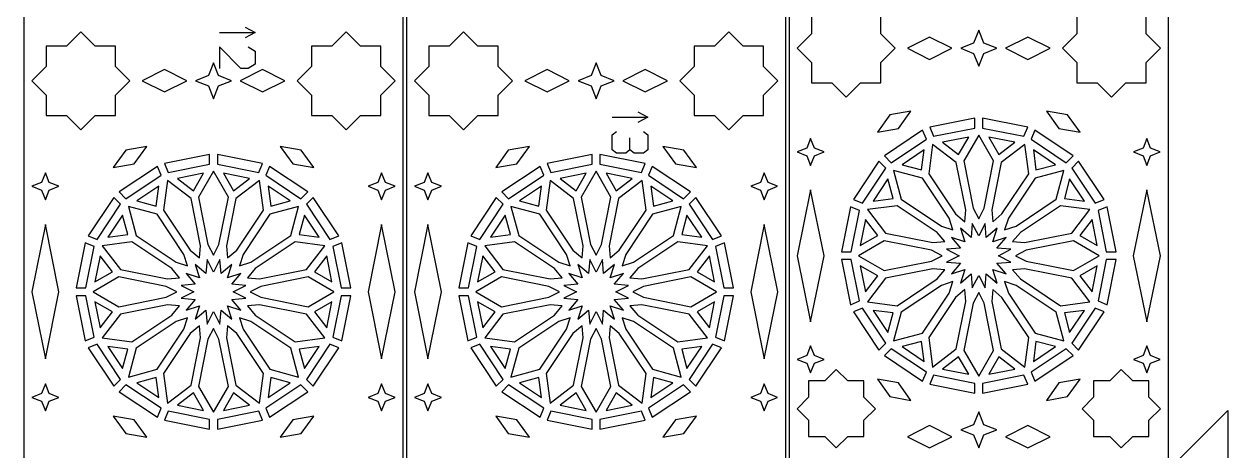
# Model space of a CAD drawing. Header units: millimetres. Extents: x 5 to 1213, y 27 to 2435.
# Drawn here: x 5 to 1213, y 1217 to 1645 of the extents above; entities that cross this region are included whole.
import ezdxf

# ---------------------------------------------------------------- set-up
doc = ezdxf.new("R2010")
doc.units = ezdxf.units.MM
doc.layers.add('CUT', color=1, linetype='CONTINUOUS')
doc.layers.add('ENGRAVE', color=5, linetype='CONTINUOUS')

msp = doc.modelspace()

# ---------------------------------------------------------------- linework, layer by layer
at = {"layer": 'CUT'}
for points in [[(385.16, 2434.99), (385.16, 741.507), (5.01, 741.507), (5.01, 2434.99)], [(769.16, 2434.99), (769.16, 339.734), (389.01, 719.884), (389.01, 2434.99)], [(1153.16, 2434.99), (1153.16, 1204.734), (773.01, 1204.734), (773.01, 2054.84)], [(844.326, 1586.06), (864.682, 1586.06), (864.682, 1606.416), (879.075, 1620.809), (864.682, 1635.202), (864.682, 1655.558), (844.326, 1655.558), (829.933, 1669.951), (815.54, 1655.558), (795.184, 1655.558), (795.184, 1635.202), (780.791, 1620.809), (795.184, 1606.416), (795.184, 1586.06), (815.54, 1586.06), (829.933, 1571.667)], [(1110.63, 1586.06), (1130.986, 1586.06), (1130.986, 1606.416), (1145.379, 1620.809), (1130.986, 1635.202), (1130.986, 1655.558), (1110.63, 1655.558), (1096.237, 1669.951), (1081.844, 1655.558), (1061.488, 1655.558), (1061.488, 1635.202), (1047.095, 1620.809), (1061.488, 1606.416), (1061.488, 1586.06), (1081.844, 1586.06), (1096.237, 1571.667)], [(76.326, 1553.5), (96.682, 1553.5), (96.682, 1573.855), (111.075, 1588.248), (96.682, 1602.642), (96.682, 1622.997), (76.326, 1622.997), (61.933, 1637.39), (47.54, 1622.997), (27.184, 1622.997), (27.184, 1602.642), (12.791, 1588.248), (27.184, 1573.855), (27.184, 1553.5), (47.54, 1553.5), (61.933, 1539.106)], [(342.63, 1553.5), (362.986, 1553.5), (362.986, 1573.855), (377.379, 1588.248), (362.986, 1602.642), (362.986, 1622.997), (342.63, 1622.997), (328.237, 1637.39), (313.844, 1622.997), (293.488, 1622.997), (293.488, 1602.642), (279.095, 1588.248), (293.488, 1573.855), (293.488, 1553.5), (313.844, 1553.5), (328.237, 1539.106)], [(445.933, 1637.39), (431.54, 1622.997), (411.184, 1622.997), (411.184, 1602.642), (396.791, 1588.248), (411.184, 1573.855), (411.184, 1553.5), (431.54, 1553.5), (445.933, 1539.106), (460.326, 1553.5), (480.682, 1553.5), (480.682, 1573.855), (495.075, 1588.248), (480.682, 1602.642), (480.682, 1622.997), (460.326, 1622.997)], [(712.237, 1637.39), (697.844, 1622.997), (677.488, 1622.997), (677.488, 1602.642), (663.095, 1588.248), (677.488, 1573.855), (677.488, 1553.5), (697.844, 1553.5), (712.237, 1539.106), (726.63, 1553.5), (746.986, 1553.5), (746.986, 1573.855), (761.379, 1588.248), (746.986, 1602.642), (746.986, 1622.997), (726.63, 1622.997)], [(891.479, 1620.809), (913.837, 1609.63), (936.195, 1620.809), (913.837, 1631.988)], [(968.186, 1615.708), (981.121, 1620.809), (968.186, 1625.91), (963.085, 1638.845), (957.984, 1625.91), (945.049, 1620.809), (957.984, 1615.708), (963.085, 1602.773)], [(989.975, 1620.809), (1012.333, 1609.63), (1034.691, 1620.809), (1012.333, 1631.988)], [(123.479, 1588.248), (145.837, 1577.069), (168.195, 1588.248), (145.837, 1599.428)], [(200.186, 1583.147), (213.121, 1588.248), (200.186, 1593.349), (195.085, 1606.284), (189.984, 1593.349), (177.049, 1588.248), (189.984, 1583.147), (195.085, 1570.212)], [(221.975, 1588.248), (244.333, 1577.069), (266.691, 1588.248), (244.333, 1599.428)], [(529.837, 1577.069), (552.195, 1588.248), (529.837, 1599.428), (507.479, 1588.248)], [(579.085, 1606.284), (573.984, 1593.349), (561.049, 1588.248), (573.984, 1583.147), (579.085, 1570.212), (584.186, 1583.147), (597.121, 1588.248), (584.186, 1593.349)], [(628.333, 1577.069), (650.691, 1588.248), (628.333, 1599.428), (605.975, 1588.248)], [(895.001, 1557.852), (873.864, 1554.118), (861.405, 1536.641), (882.542, 1540.374)], [(959.21, 1550.586), (913.94, 1541.581), (917.668, 1532.582), (959.21, 1540.844)], [(1012.23, 1541.581), (966.96, 1550.586), (966.96, 1540.844), (1008.502, 1532.582)], [(1064.765, 1536.641), (1052.306, 1554.118), (1031.169, 1557.852), (1043.628, 1540.374)], [(875.29, 1506.084), (910.508, 1529.616), (906.78, 1538.615), (868.403, 1512.971)], [(1057.767, 1512.971), (1019.39, 1538.615), (1015.662, 1529.616), (1050.88, 1506.084)], [(798.176, 1512.998), (807.841, 1516.809), (798.176, 1520.62), (794.365, 1530.284), (790.554, 1520.62), (780.889, 1516.809), (790.554, 1512.998), (794.365, 1503.333)], [(949.978, 1458.837), (940.546, 1506.256), (916.844, 1524.442), (912.945, 1494.823), (939.807, 1454.622), (949.005, 1446.802)], [(953.023, 1531.712), (926.879, 1526.512), (942.916, 1514.206)], [(968.59, 1460.348), (978.023, 1507.768), (963.085, 1533.64), (948.147, 1507.768), (957.58, 1460.348), (963.085, 1449.602)], [(999.291, 1526.512), (973.147, 1531.712), (983.254, 1514.206)], [(986.363, 1454.622), (1013.225, 1494.823), (1009.326, 1524.442), (985.624, 1506.256), (976.192, 1458.837), (977.165, 1446.802)], [(1135.616, 1512.998), (1145.281, 1516.809), (1135.616, 1520.62), (1131.805, 1530.284), (1127.994, 1520.62), (1118.329, 1516.809), (1127.994, 1512.998), (1131.805, 1503.333)], [(128.143, 1522.156), (106.978, 1518.588), (94.381, 1501.208), (115.547, 1504.777)], [(191.21, 1514.359), (145.94, 1505.353), (149.668, 1496.355), (191.21, 1504.618)], [(244.23, 1505.353), (198.96, 1514.359), (198.96, 1504.618), (240.502, 1496.355)], [(295.789, 1501.208), (283.192, 1518.588), (262.027, 1522.156), (274.623, 1504.777)], [(499.547, 1504.777), (512.143, 1522.156), (490.978, 1518.588), (478.381, 1501.208)], [(575.21, 1514.359), (529.94, 1505.353), (533.668, 1496.355), (575.21, 1504.618)], [(628.23, 1505.353), (582.96, 1514.359), (582.96, 1504.618), (624.502, 1496.355)], [(658.623, 1504.777), (679.789, 1501.208), (667.192, 1518.588), (646.027, 1522.156)], [(908.287, 1518.811), (886.122, 1504.002), (905.648, 1498.77)], [(1017.883, 1518.811), (1020.522, 1498.77), (1040.048, 1504.002)], [(107.29, 1469.857), (142.508, 1493.388), (138.78, 1502.388), (100.403, 1476.744)], [(289.767, 1476.744), (251.39, 1502.388), (247.662, 1493.388), (282.88, 1469.857)], [(522.78, 1502.388), (484.403, 1476.744), (491.29, 1469.857), (526.508, 1493.388)], [(673.767, 1476.744), (635.39, 1502.388), (631.662, 1493.388), (666.88, 1469.857)], [(846.278, 1465.386), (869.809, 1500.604), (862.923, 1507.491), (837.279, 1469.114)], [(933.363, 1450.317), (906.501, 1490.518), (877.644, 1498.25), (885.376, 1469.393), (925.577, 1442.531), (937.068, 1438.826)], [(1000.593, 1442.531), (1040.794, 1469.393), (1048.526, 1498.25), (1019.669, 1490.518), (992.807, 1450.317), (989.102, 1438.826)], [(1088.891, 1469.114), (1063.247, 1507.491), (1056.361, 1500.604), (1079.892, 1465.386)], [(30.176, 1478.604), (39.841, 1482.415), (30.176, 1486.226), (26.365, 1495.891), (22.554, 1486.226), (12.889, 1482.415), (22.554, 1478.604), (26.365, 1468.939)], [(181.978, 1422.609), (172.546, 1470.029), (148.844, 1488.215), (144.945, 1458.596), (171.807, 1418.395), (181.005, 1410.575)], [(185.023, 1495.485), (158.879, 1490.285), (174.916, 1477.979)], [(200.59, 1424.121), (210.023, 1471.54), (195.085, 1497.413), (180.147, 1471.54), (189.58, 1424.121), (195.085, 1413.375)], [(231.291, 1490.285), (205.147, 1495.485), (215.254, 1477.979)], [(218.363, 1418.395), (245.225, 1458.596), (241.326, 1488.215), (217.624, 1470.029), (208.192, 1422.609), (209.165, 1410.575)], [(367.616, 1478.604), (377.281, 1482.415), (367.616, 1486.226), (363.805, 1495.891), (359.994, 1486.226), (350.329, 1482.415), (359.994, 1478.604), (363.805, 1468.939)], [(410.365, 1495.891), (406.554, 1486.226), (396.889, 1482.415), (406.554, 1478.604), (410.365, 1468.939), (414.176, 1478.604), (423.841, 1482.415), (414.176, 1486.226)], [(565.005, 1410.575), (565.978, 1422.609), (556.546, 1470.029), (532.844, 1488.215), (528.945, 1458.596), (555.807, 1418.395)], [(542.879, 1490.285), (558.916, 1477.979), (569.023, 1495.485)], [(579.085, 1413.375), (584.59, 1424.121), (594.023, 1471.54), (579.085, 1497.413), (564.147, 1471.54), (573.58, 1424.121)], [(589.147, 1495.485), (599.254, 1477.979), (615.291, 1490.285)], [(593.165, 1410.575), (602.363, 1418.395), (629.225, 1458.596), (625.326, 1488.215), (601.624, 1470.029), (592.192, 1422.609)], [(747.805, 1495.891), (743.994, 1486.226), (734.329, 1482.415), (743.994, 1478.604), (747.805, 1468.939), (751.616, 1478.604), (761.281, 1482.415), (751.616, 1486.226)], [(871.892, 1489.772), (857.083, 1467.607), (877.124, 1470.246)], [(1054.278, 1489.772), (1049.046, 1470.246), (1069.087, 1467.607)], [(140.287, 1482.584), (118.122, 1467.774), (137.648, 1462.543)], [(249.883, 1482.584), (252.522, 1462.543), (272.048, 1467.774)], [(502.122, 1467.774), (521.648, 1462.543), (524.287, 1482.584)], [(633.883, 1482.584), (636.522, 1462.543), (656.048, 1467.774)], [(794.365, 1346.621), (807.968, 1412.809), (794.365, 1478.996), (780.762, 1412.809)], [(1131.805, 1346.621), (1145.408, 1412.809), (1131.805, 1478.996), (1118.202, 1412.809)], [(78.278, 1429.159), (101.809, 1464.376), (94.923, 1471.264), (69.279, 1432.886)], [(165.363, 1414.09), (138.501, 1454.29), (109.644, 1462.022), (117.376, 1433.166), (157.577, 1406.304), (169.068, 1402.599)], [(232.593, 1406.304), (272.794, 1433.166), (280.526, 1462.022), (251.669, 1454.29), (224.807, 1414.09), (221.102, 1402.599)], [(320.891, 1432.886), (295.247, 1471.264), (288.361, 1464.376), (311.892, 1429.159)], [(478.923, 1471.264), (453.279, 1432.886), (462.278, 1429.159), (485.809, 1464.376)], [(553.068, 1402.599), (549.363, 1414.09), (522.501, 1454.29), (493.644, 1462.022), (501.376, 1433.166), (541.577, 1406.304)], [(605.102, 1402.599), (616.593, 1406.304), (656.794, 1433.166), (664.526, 1462.022), (635.669, 1454.29), (608.807, 1414.09)], [(704.891, 1432.886), (679.247, 1471.264), (672.361, 1464.376), (695.892, 1429.159)], [(835.049, 1416.684), (843.312, 1458.226), (834.313, 1461.954), (825.308, 1416.684)], [(921.272, 1436.087), (881.071, 1462.949), (851.452, 1459.05), (869.638, 1435.348), (917.057, 1425.916), (929.092, 1426.889)], [(1009.113, 1425.916), (1056.532, 1435.348), (1074.718, 1459.05), (1045.099, 1462.949), (1004.898, 1436.087), (997.078, 1426.889)], [(1100.862, 1416.684), (1091.857, 1461.954), (1082.858, 1458.226), (1091.121, 1416.684)], [(103.892, 1453.544), (89.083, 1431.38), (109.124, 1434.018)], [(286.278, 1453.544), (281.046, 1434.018), (301.087, 1431.38)], [(473.083, 1431.38), (493.124, 1434.018), (487.892, 1453.544)], [(670.278, 1453.544), (665.046, 1434.018), (685.087, 1431.38)], [(26.365, 1309.227), (39.968, 1376.582), (26.365, 1443.936), (12.762, 1376.582)], [(363.805, 1309.227), (377.408, 1376.582), (363.805, 1443.936), (350.202, 1376.582)], [(396.762, 1376.582), (410.365, 1309.227), (423.968, 1376.582), (410.365, 1443.936)], [(734.202, 1376.582), (747.805, 1309.227), (761.408, 1376.582), (747.805, 1443.936)], [(849.382, 1449.015), (844.182, 1422.871), (861.687, 1432.978)], [(963.085, 1393.011), (969.523, 1380.448), (970.661, 1394.519), (981.417, 1385.374), (977.084, 1398.81), (990.52, 1394.477), (981.375, 1405.233), (995.446, 1406.371), (982.883, 1412.809), (995.446, 1419.246), (981.375, 1420.385), (990.52, 1431.141), (977.084, 1426.808), (981.417, 1440.244), (970.661, 1431.099), (969.523, 1445.17), (963.085, 1432.606), (956.647, 1445.17), (955.509, 1431.099), (944.753, 1440.244), (949.086, 1426.808), (935.65, 1431.141), (944.795, 1420.385), (930.724, 1419.246), (943.287, 1412.809), (930.724, 1406.371), (944.795, 1405.233), (935.65, 1394.477), (949.086, 1398.81), (944.753, 1385.374), (955.509, 1394.519), (956.647, 1380.448)], [(1076.788, 1449.015), (1064.483, 1432.978), (1081.988, 1422.871)], [(67.049, 1380.457), (75.312, 1421.999), (66.313, 1425.727), (57.308, 1380.457)], [(153.272, 1399.86), (113.071, 1426.721), (83.452, 1422.822), (101.638, 1399.12), (149.057, 1389.688), (161.092, 1390.662)], [(241.113, 1389.688), (288.532, 1399.12), (306.718, 1422.822), (277.099, 1426.721), (236.898, 1399.86), (229.078, 1390.662)], [(332.862, 1380.457), (323.857, 1425.727), (314.858, 1421.999), (323.121, 1380.457)], [(450.313, 1425.727), (441.308, 1380.457), (451.049, 1380.457), (459.312, 1421.999)], [(537.272, 1399.86), (497.071, 1426.721), (467.452, 1422.822), (485.638, 1399.12), (533.057, 1389.688), (545.092, 1390.662)], [(613.078, 1390.662), (625.113, 1389.688), (672.532, 1399.12), (690.718, 1422.822), (661.099, 1426.721), (620.898, 1399.86)], [(698.858, 1421.999), (707.121, 1380.457), (716.862, 1380.457), (707.857, 1425.727)], [(915.546, 1418.314), (868.126, 1427.747), (842.254, 1412.809), (868.126, 1397.871), (915.546, 1407.303), (926.292, 1412.809)], [(1010.624, 1407.303), (1058.044, 1397.871), (1083.916, 1412.809), (1058.044, 1427.747), (1010.624, 1418.314), (999.878, 1412.809)], [(81.382, 1412.788), (76.182, 1386.644), (93.687, 1396.751)], [(195.085, 1356.784), (201.523, 1344.22), (202.661, 1358.291), (213.417, 1349.147), (209.084, 1362.583), (222.52, 1358.25), (213.375, 1369.006), (227.446, 1370.144), (214.883, 1376.582), (227.446, 1383.019), (213.375, 1384.158), (222.52, 1394.913), (209.084, 1390.581), (213.417, 1404.016), (202.661, 1394.872), (201.523, 1408.943), (195.085, 1396.38), (188.647, 1408.943), (187.509, 1394.872), (176.753, 1404.016), (181.086, 1390.581), (167.65, 1394.913), (176.795, 1384.158), (162.724, 1383.019), (175.287, 1376.582), (162.724, 1370.144), (176.795, 1369.006), (167.65, 1358.25), (181.086, 1362.583), (176.753, 1349.147), (187.509, 1358.291), (188.647, 1344.22)], [(308.788, 1412.788), (296.483, 1396.751), (313.988, 1386.644)], [(460.182, 1386.644), (477.687, 1396.751), (465.382, 1412.788)], [(572.647, 1408.943), (571.509, 1394.872), (560.753, 1404.016), (565.086, 1390.581), (551.65, 1394.913), (560.795, 1384.158), (546.724, 1383.019), (559.287, 1376.582), (546.724, 1370.144), (560.795, 1369.006), (551.65, 1358.25), (565.086, 1362.583), (560.753, 1349.147), (571.509, 1358.291), (572.647, 1344.22), (579.085, 1356.784), (585.523, 1344.22), (586.661, 1358.291), (597.417, 1349.147), (593.084, 1362.583), (606.52, 1358.25), (597.375, 1369.006), (611.446, 1370.144), (598.883, 1376.582), (611.446, 1383.019), (597.375, 1384.158), (606.52, 1394.913), (593.084, 1390.581), (597.417, 1404.016), (586.661, 1394.872), (585.523, 1408.943), (579.085, 1396.38)], [(692.788, 1412.788), (680.483, 1396.751), (697.988, 1386.644)], [(843.312, 1367.392), (835.049, 1408.934), (825.308, 1408.934), (834.313, 1363.664)], [(849.382, 1376.603), (861.687, 1392.64), (844.182, 1402.747)], [(1081.988, 1402.747), (1064.483, 1392.64), (1076.788, 1376.603)], [(1091.857, 1363.664), (1100.862, 1408.934), (1091.121, 1408.934), (1082.858, 1367.392)], [(147.546, 1382.086), (100.126, 1391.519), (74.254, 1376.582), (100.126, 1361.644), (147.546, 1371.077), (158.292, 1376.582)], [(242.624, 1371.077), (290.044, 1361.644), (315.916, 1376.582), (290.044, 1391.519), (242.624, 1382.086), (231.878, 1376.582)], [(542.292, 1376.582), (531.546, 1382.086), (484.126, 1391.519), (458.254, 1376.582), (484.126, 1361.644), (531.546, 1371.077)], [(615.878, 1376.582), (626.624, 1371.077), (674.044, 1361.644), (699.916, 1376.582), (674.044, 1391.519), (626.624, 1382.086)], [(929.092, 1398.729), (917.057, 1399.702), (869.638, 1390.27), (851.452, 1366.568), (881.071, 1362.669), (921.272, 1389.53)], [(1004.898, 1389.53), (1045.099, 1362.669), (1074.718, 1366.568), (1056.532, 1390.27), (1009.113, 1399.702), (997.078, 1398.729)], [(925.577, 1383.087), (885.376, 1356.225), (877.644, 1327.368), (906.501, 1335.1), (933.363, 1375.301), (937.068, 1386.792)], [(939.807, 1370.996), (912.945, 1330.795), (916.844, 1301.176), (940.546, 1319.362), (949.978, 1366.781), (949.005, 1378.816)], [(976.192, 1366.781), (985.624, 1319.362), (1009.326, 1301.176), (1013.225, 1330.795), (986.363, 1370.996), (977.165, 1378.816)], [(992.807, 1375.301), (1019.669, 1335.1), (1048.526, 1327.368), (1040.794, 1356.225), (1000.593, 1383.087), (989.102, 1386.792)], [(57.308, 1372.707), (66.313, 1327.437), (75.312, 1331.165), (67.049, 1372.707)], [(93.687, 1356.413), (76.182, 1366.519), (81.382, 1340.375)], [(313.988, 1366.519), (296.483, 1356.413), (308.788, 1340.375)], [(323.121, 1372.707), (314.858, 1331.165), (323.857, 1327.437), (332.862, 1372.707)], [(441.308, 1372.707), (450.313, 1327.437), (459.312, 1331.165), (451.049, 1372.707)], [(477.687, 1356.413), (460.182, 1366.519), (465.382, 1340.375)], [(697.988, 1366.519), (680.483, 1356.413), (692.788, 1340.375)], [(707.121, 1372.707), (698.858, 1331.165), (707.857, 1327.437), (716.862, 1372.707)], [(957.58, 1365.27), (948.147, 1317.85), (963.085, 1291.978), (978.023, 1317.85), (968.59, 1365.27), (963.085, 1376.015)], [(161.092, 1362.501), (149.057, 1363.475), (101.638, 1354.043), (83.452, 1330.341), (113.071, 1326.442), (153.272, 1353.303)], [(229.078, 1362.501), (236.898, 1353.303), (277.099, 1326.442), (306.718, 1330.341), (288.532, 1354.043), (241.113, 1363.475)], [(545.092, 1362.501), (533.057, 1363.475), (485.638, 1354.043), (467.452, 1330.341), (497.071, 1326.442), (537.272, 1353.303)], [(613.078, 1362.501), (620.898, 1353.303), (661.099, 1326.442), (690.718, 1330.341), (672.532, 1354.043), (625.113, 1363.475)], [(869.809, 1325.013), (846.278, 1360.232), (837.279, 1356.504), (862.923, 1318.127)], [(871.892, 1335.846), (877.124, 1355.372), (857.083, 1358.011)], [(1069.087, 1358.011), (1049.046, 1355.372), (1054.278, 1335.846)], [(1079.892, 1360.232), (1056.361, 1325.013), (1063.247, 1318.127), (1088.891, 1356.504)], [(169.068, 1350.565), (157.577, 1346.859), (117.376, 1319.998), (109.644, 1291.141), (138.501, 1298.873), (165.363, 1339.074)], [(181.005, 1342.589), (171.807, 1334.768), (144.945, 1294.568), (148.844, 1264.949), (172.546, 1283.135), (181.978, 1330.554)], [(209.165, 1342.589), (208.192, 1330.554), (217.624, 1283.135), (241.326, 1264.949), (245.225, 1294.568), (218.363, 1334.768)], [(221.102, 1350.565), (224.807, 1339.074), (251.669, 1298.873), (280.526, 1291.141), (272.794, 1319.998), (232.593, 1346.859)], [(553.068, 1350.565), (541.577, 1346.859), (501.376, 1319.998), (493.644, 1291.141), (522.501, 1298.873), (549.363, 1339.074)], [(565.005, 1342.589), (555.807, 1334.768), (528.945, 1294.568), (532.844, 1264.949), (556.546, 1283.135), (565.978, 1330.554)], [(593.165, 1342.589), (592.192, 1330.554), (601.624, 1283.135), (625.326, 1264.949), (629.225, 1294.568), (602.363, 1334.768)], [(605.102, 1350.565), (608.807, 1339.074), (635.669, 1298.873), (664.526, 1291.141), (656.794, 1319.998), (616.593, 1346.859)], [(195.085, 1339.788), (189.58, 1329.042), (180.147, 1281.623), (195.085, 1255.75), (210.023, 1281.623), (200.59, 1329.042)], [(579.085, 1339.788), (573.58, 1329.042), (564.147, 1281.623), (579.085, 1255.75), (594.023, 1281.623), (584.59, 1329.042)], [(69.279, 1320.277), (94.923, 1281.899), (101.809, 1288.787), (78.278, 1324.004)], [(109.124, 1319.145), (89.083, 1321.783), (103.892, 1299.619)], [(301.087, 1321.783), (281.046, 1319.145), (286.278, 1299.619)], [(311.892, 1324.004), (288.361, 1288.787), (295.247, 1281.899), (320.891, 1320.277)], [(453.279, 1320.277), (478.923, 1281.899), (485.809, 1288.787), (462.278, 1324.004)], [(493.124, 1319.145), (473.083, 1321.783), (487.892, 1299.619)], [(685.087, 1321.783), (665.046, 1319.145), (670.278, 1299.619)], [(695.892, 1324.004), (672.361, 1288.787), (679.247, 1281.899), (704.891, 1320.277)], [(798.176, 1304.998), (807.841, 1308.809), (798.176, 1312.62), (794.365, 1322.284), (790.554, 1312.62), (780.889, 1308.809), (790.554, 1304.998), (794.365, 1295.333)], [(910.508, 1296.002), (875.29, 1319.533), (868.403, 1312.647), (906.78, 1287.003)], [(908.287, 1306.807), (905.648, 1326.848), (886.122, 1321.616)], [(1050.88, 1319.533), (1015.662, 1296.002), (1019.39, 1287.003), (1057.767, 1312.647)], [(1040.048, 1321.616), (1020.522, 1326.848), (1017.883, 1306.807)], [(1135.616, 1304.998), (1145.281, 1308.809), (1135.616, 1312.62), (1131.805, 1322.284), (1127.994, 1312.62), (1118.329, 1308.809), (1127.994, 1304.998), (1131.805, 1295.333)], [(953.023, 1293.906), (942.916, 1311.411), (926.879, 1299.106)], [(999.291, 1299.106), (983.254, 1311.411), (973.147, 1293.906)], [(820.083, 1298.7), (808.575, 1287.191), (792.3, 1287.191), (792.3, 1270.916), (780.791, 1259.407), (792.3, 1247.899), (792.3, 1231.624), (808.575, 1231.624), (820.083, 1220.115), (831.592, 1231.624), (847.867, 1231.624), (847.867, 1247.899), (859.376, 1259.407), (847.867, 1270.916), (847.867, 1287.191), (831.592, 1287.191)], [(959.21, 1284.773), (917.668, 1293.036), (913.94, 1284.037), (959.21, 1275.032)], [(1008.502, 1293.036), (966.96, 1284.773), (966.96, 1275.032), (1012.23, 1284.037)], [(1106.087, 1298.7), (1094.578, 1287.191), (1078.303, 1287.191), (1078.303, 1270.916), (1066.794, 1259.407), (1078.303, 1247.899), (1078.303, 1231.624), (1094.578, 1231.624), (1106.087, 1220.115), (1117.595, 1231.624), (1133.87, 1231.624), (1133.87, 1247.899), (1145.379, 1259.407), (1133.87, 1270.916), (1133.87, 1287.191), (1117.595, 1287.191)], [(26.365, 1284.224), (22.554, 1274.56), (12.889, 1270.748), (22.554, 1266.937), (26.365, 1257.272), (30.176, 1266.937), (39.841, 1270.748), (30.176, 1274.56)], [(100.403, 1276.419), (138.78, 1250.775), (142.508, 1259.775), (107.29, 1283.306)], [(137.648, 1290.621), (118.122, 1285.389), (140.287, 1270.58)], [(282.88, 1283.306), (247.662, 1259.775), (251.39, 1250.775), (289.767, 1276.419)], [(272.048, 1285.389), (252.522, 1290.621), (249.883, 1270.58)], [(363.805, 1284.224), (359.994, 1274.56), (350.329, 1270.748), (359.994, 1266.937), (363.805, 1257.272), (367.616, 1266.937), (377.281, 1270.748), (367.616, 1274.56)], [(410.365, 1284.224), (406.554, 1274.56), (396.889, 1270.748), (406.554, 1266.937), (410.365, 1257.272), (414.176, 1266.937), (423.841, 1270.748), (414.176, 1274.56)], [(484.403, 1276.419), (522.78, 1250.775), (526.508, 1259.775), (491.29, 1283.306)], [(521.648, 1290.621), (502.122, 1285.389), (524.287, 1270.58)], [(666.88, 1283.306), (631.662, 1259.775), (635.39, 1250.775), (673.767, 1276.419)], [(656.048, 1285.389), (636.522, 1290.621), (633.883, 1270.58)], [(747.805, 1284.224), (743.994, 1274.56), (734.329, 1270.748), (743.994, 1266.937), (747.805, 1257.272), (751.616, 1266.937), (761.281, 1270.748), (751.616, 1274.56)], [(861.405, 1288.977), (873.864, 1271.499), (895.001, 1267.766), (882.542, 1285.243)], [(1031.169, 1267.766), (1052.306, 1271.499), (1064.765, 1288.977), (1043.628, 1285.243)], [(174.916, 1275.184), (158.879, 1262.878), (185.023, 1257.678)], [(215.254, 1275.184), (205.147, 1257.678), (231.291, 1262.878)], [(558.916, 1275.184), (542.879, 1262.878), (569.023, 1257.678)], [(599.254, 1275.184), (589.147, 1257.678), (615.291, 1262.878)], [(191.21, 1248.545), (149.668, 1256.809), (145.94, 1247.81), (191.21, 1238.805)], [(240.502, 1256.809), (198.96, 1248.545), (198.96, 1238.805), (244.23, 1247.81)], [(575.21, 1248.545), (533.668, 1256.809), (529.94, 1247.81), (575.21, 1238.805)], [(624.502, 1256.809), (582.96, 1248.545), (582.96, 1238.805), (628.23, 1247.81)], [(1213.16, 1257.49), (1213.16, 27.234), (833.01, 27.234), (833.01, 877.34)], [(115.547, 1248.387), (94.381, 1251.955), (106.978, 1234.575), (128.143, 1231.007)], [(274.623, 1248.387), (262.027, 1231.007), (283.192, 1234.575), (295.789, 1251.955)], [(499.547, 1248.387), (478.381, 1251.955), (490.978, 1234.575), (512.143, 1231.007)], [(658.623, 1248.387), (646.027, 1231.007), (667.192, 1234.575), (679.789, 1251.955)], [(963.085, 1256.285), (957.984, 1243.35), (945.049, 1238.249), (957.984, 1233.148), (963.085, 1220.213), (968.186, 1233.148), (981.121, 1238.249), (968.186, 1243.35)], [(913.837, 1220.093), (936.195, 1231.272), (913.837, 1242.451), (891.479, 1231.272)], [(1012.333, 1220.093), (1034.691, 1231.272), (1012.333, 1242.451), (989.975, 1231.272)]]:
    msp.add_lwpolyline(points, close=True, dxfattribs=at)
at = {"layer": 'ENGRAVE'}
for p, q in [((201.085, 1636.548), (237.085, 1636.548)), ((595.085, 1551.715), (631.085, 1551.715))]:
    msp.add_line(p, q, dxfattribs=at)
for points in [[(227.005, 1641.948), (237.085, 1636.548), (227.005, 1631.148)], [(229.885, 1622.148), (237.085, 1617.828), (237.085, 1604.869), (229.885, 1600.548), (222.685, 1600.548), (201.085, 1622.148), (201.085, 1600.548)], [(621.005, 1557.115), (631.085, 1551.715), (621.005, 1546.315)], [(613.085, 1518.955), (608.765, 1515.715), (599.405, 1515.715), (595.085, 1518.955), (595.085, 1534.075), (599.405, 1537.315)], [(626.765, 1537.315), (631.085, 1534.075), (631.085, 1518.955), (626.765, 1515.715), (617.405, 1515.715), (613.085, 1518.955), (613.085, 1530.835)]]:
    msp.add_lwpolyline(points, dxfattribs=at)

doc.saveas('drawing.dxf')
